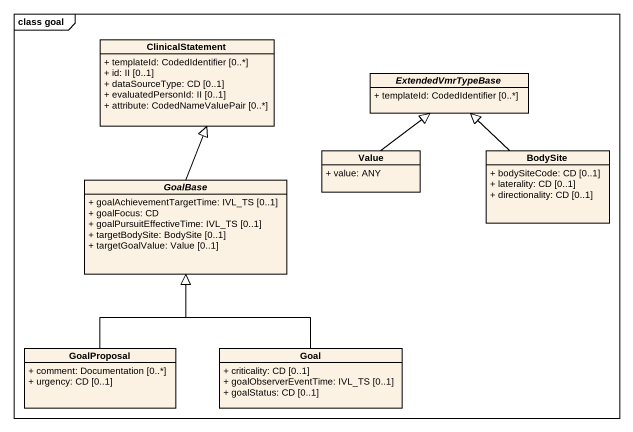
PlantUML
@startuml
mainframe class goal
hide circle
hide empty members
skinparam classAttributeIconSize 0
class ClinicalStatement {
  + templateId: CodedIdentifier [0..*]
  + id: II [0..1]
  + dataSourceType: CD [0..1]
  + evaluatedPersonId: II [0..1]
  + attribute: CodedNameValuePair [0..*]
}
abstract class ExtendedVmrTypeBase {
  + templateId: CodedIdentifier [0..*]
}
class Value {
  + value: ANY
}
class BodySite {
  + bodySiteCode: CD [0..1]
  + laterality: CD [0..1]
  + directionality: CD [0..1]
}
abstract class GoalBase {
  + goalAchievementTargetTime: IVL_TS [0..1]
  + goalFocus: CD
  + goalPursuitEffectiveTime: IVL_TS [0..1]
  + targetBodySite: BodySite [0..1]
  + targetGoalValue: Value [0..1]
}
class GoalProposal {
  + comment: Documentation [0..*]
  + urgency: CD [0..1]
}
class Goal {
  + criticality: CD [0..1]
  + goalObserverEventTime: IVL_TS [0..1]
  + goalStatus: CD [0..1]
}
Value -up-|> ExtendedVmrTypeBase
BodySite -up-|> ExtendedVmrTypeBase
GoalBase -up-|> ClinicalStatement
GoalProposal -up-|> GoalBase
Goal -up-|> GoalBase
@enduml
